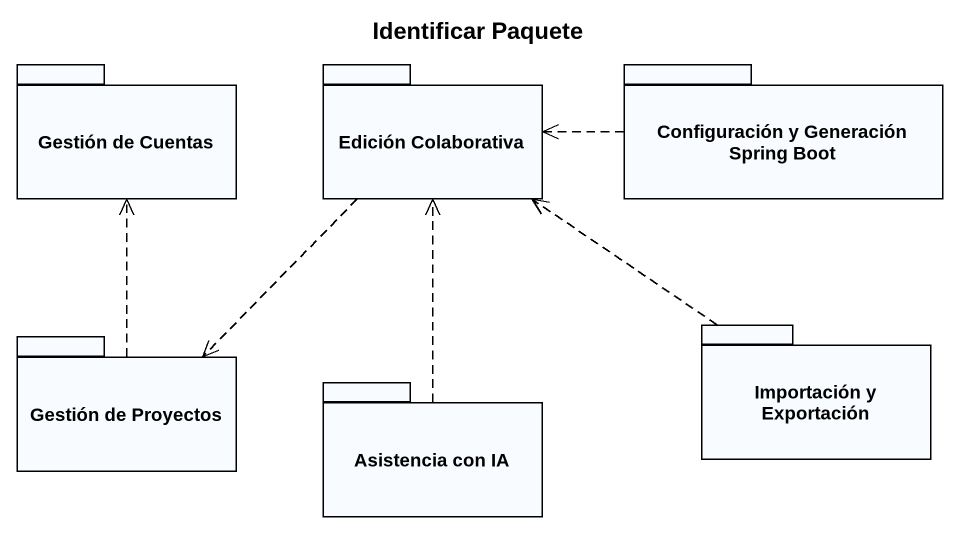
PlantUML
@startuml
title Identificar Paquete
package "Gestión de Cuentas" as Gestión_de_Cuentas {
}
package "Edición Colaborativa" as Edición_Colaborativa {
}
package "Configuración y Generación Spring Boot" as Configuración_y_Generación {
}
package "Gestión de Proyectos" as Gestión_de_Proyectos {
}
package "Importación y Exportación" as Importación_y_Exportación {
}
package "Asistencia con IA" as Asistencia_con_IA {
}
Edición_Colaborativa ..> Gestión_de_Proyectos
Configuración_y_Generación .left.> Edición_Colaborativa
Gestión_de_Proyectos .up.> Gestión_de_Cuentas
Importación_y_Exportación .up.> Edición_Colaborativa
Asistencia_con_IA .up.> Edición_Colaborativa
@enduml
